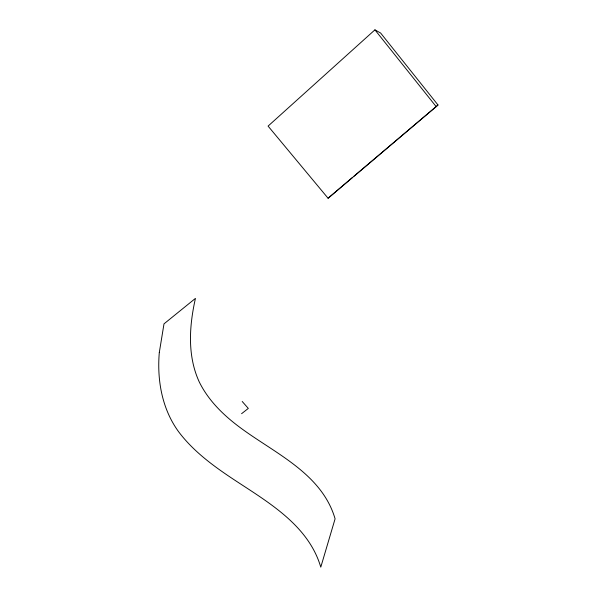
<?xml version="1.0" encoding="UTF-8"?>
<svg xmlns="http://www.w3.org/2000/svg" width="597" height="597" viewBox="0 0 597 597"><rect width="100%" height="100%" fill="white"/><g stroke="black" fill="none" stroke-linecap="round" stroke-linejoin="round"><path stroke-width="0.9" d="M436.198 106.647L437.997 104.99L380.625 33.029L374.923 29.85L268.083 126.101L328.081 198.249L436.198 106.647L374.923 29.85M328.081 198.249L352.64 177.309M354.066 176.108L437.997 104.99M241.591 413.691L248.315 408.415L242.203 401.475M159.295 352.573C156.944 380.244 162.041 409.109 178.712 431.877C193.547 451.526 213.614 466.182 233.964 479.637C268.15 502.234 308.425 525.188 320.783 567.15L335.089 518.83C322.298 474.891 277.642 454.623 243.337 429.9C225.591 417.191 209.099 401.871 199.308 382.05C187.174 355.79 189.234 325.895 195.443 298.388L163.996 323.858L159.295 352.573"/></g></svg>
